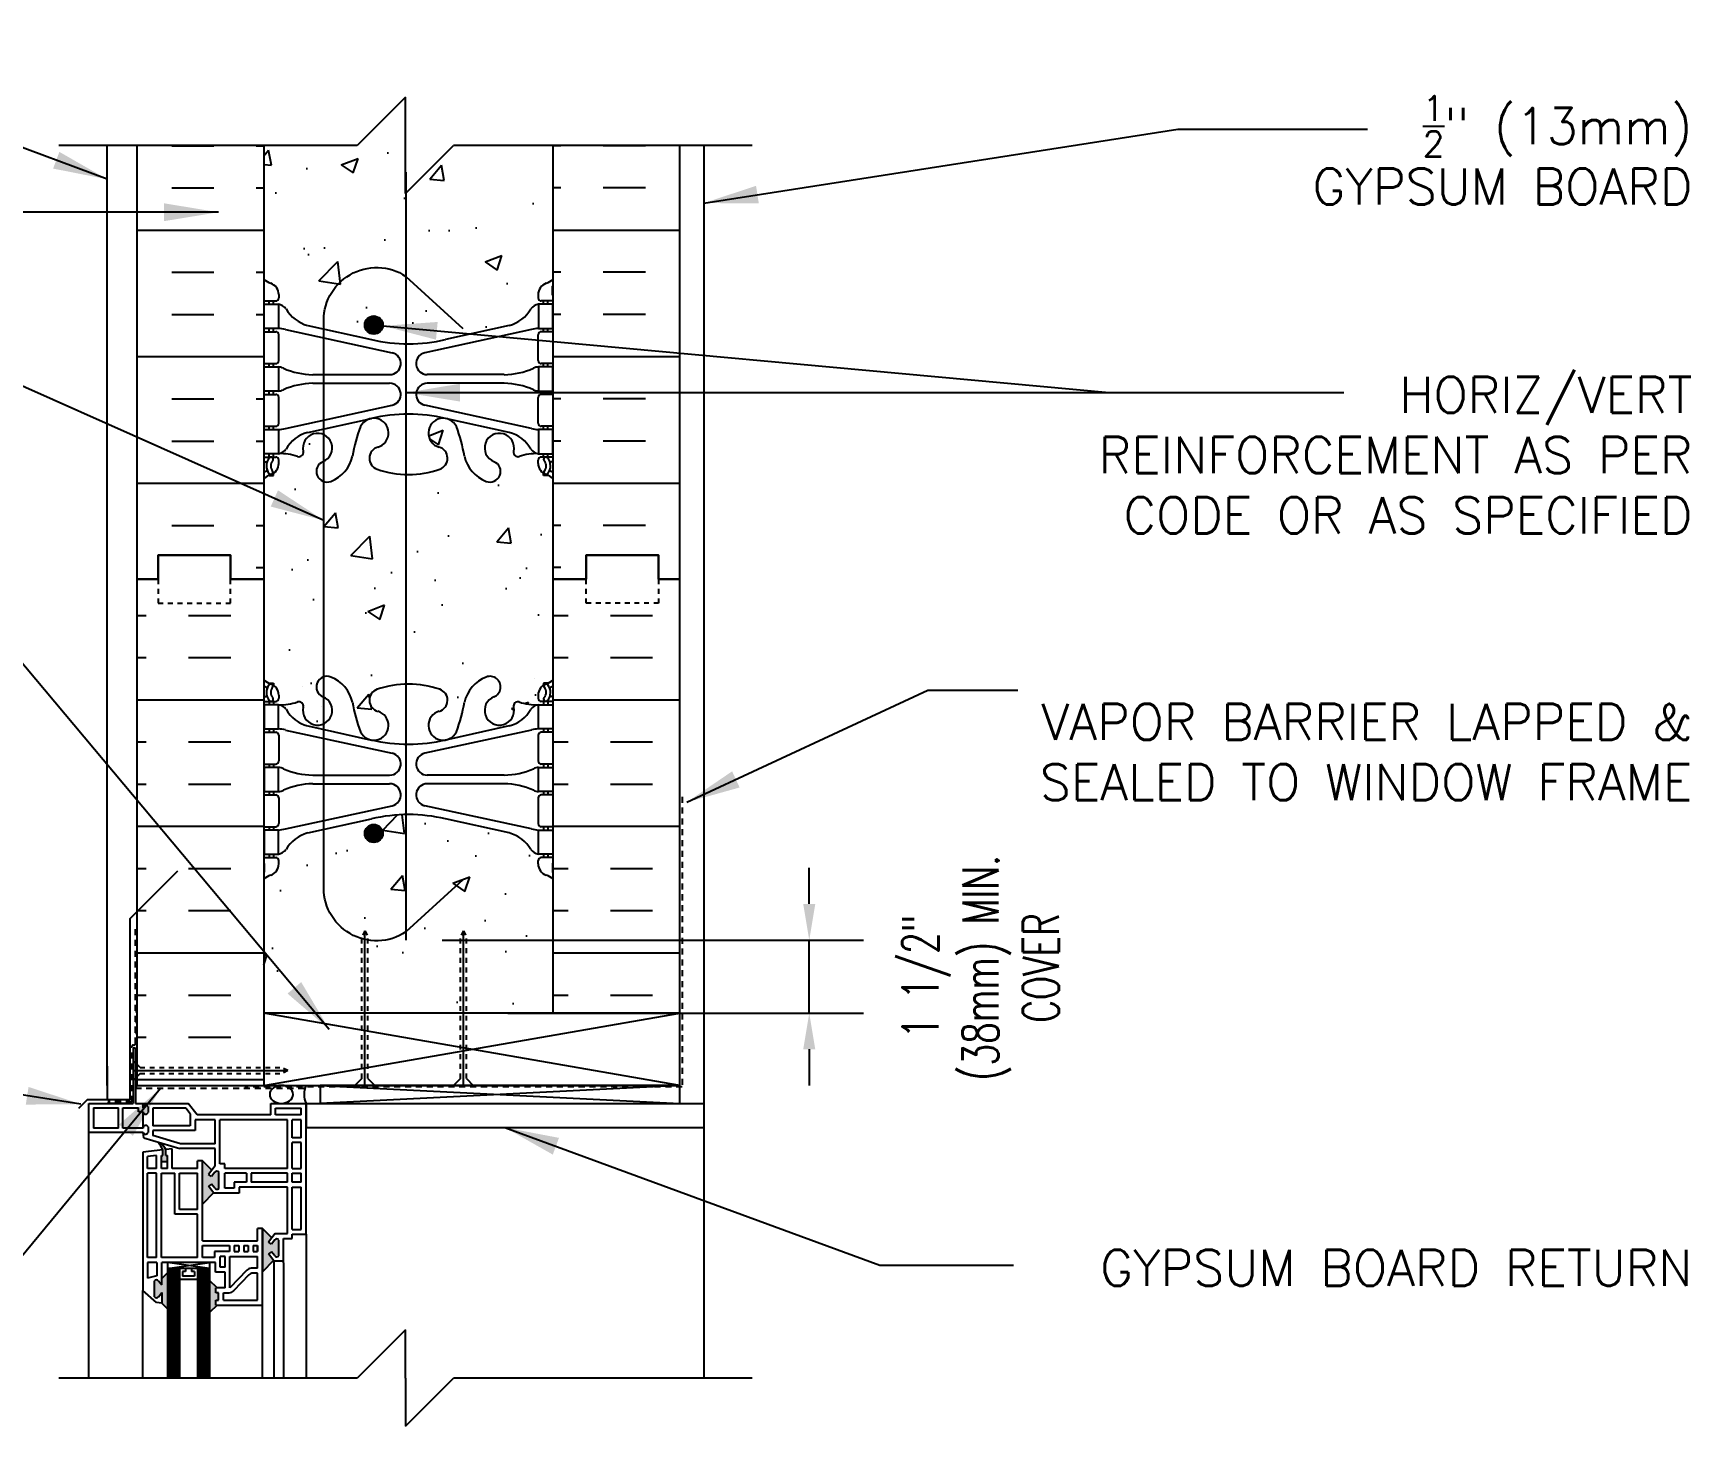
# Model space of a CAD drawing. Header units: inches. Extents: x 88.2 to 141.4, y 224 to 296.4.
# Drawn here: x 107.03 to 141.41, y 267.46 to 296.37 of the extents above; entities that cross this region are included whole.
import ezdxf

# ---------------------------------------------------------------- set-up
doc = ezdxf.new("R2010")
doc.units = ezdxf.units.IN
doc.header["$LTSCALE"] = 0.5
doc.header["$MEASUREMENT"] = 0
doc.linetypes.add('DASHED2', pattern=[0.375, 0.25, -0.125])
doc.linetypes.add('HIDDEN2', pattern=[0.1875, 0.125, -0.0625])
for name, color, linetype in [('HATCH', 12, 'Continuous'), ('LINE18', 9, 'Continuous'), ('line25', 2, 'Continuous'), ('LINE50', 5, 'Continuous'), ('LINE65', 3, 'Continuous'), ('LINE9', 9, 'Continuous'), ('TEXT', 4, 'Continuous'), ('Web_Edge', 9, 'Continuous')]:
    doc.layers.add(name, color=color, linetype=linetype)
doc.styles.add('DIM', font='romans.shx', dxfattribs={"width": 0.7})
doc.styles.add('ROMANS', font='romans.shx', dxfattribs={"height": 1.125})
doc.dimstyles.new('ext_12', dxfattribs={"dimscale": 12, "dimtxt": 0.09375, "dimasz": 0.09375, "dimexe": 0.09375, "dimexo": 0.0625, "dimgap": 0.0625, "dimtad": 1, "dimdec": 1, "dimzin": 3, "dimdsep": 46, "dimlunit": 4, "dimtxsty": 'DIM', "dimcen": 0.09, "dimdle": 0.09375, "dimclrt": 4, "dimadec": 0, "dimazin": 0, "dimtfac": 1, "dimtdec": 1, "dimtmove": 2, "dimatfit": 3, "dimfxl": 1, "dimfrac": 2, "dimtolj": 1, "dimtzin": 0, "dimarcsym": 0})
pattern_1 = [(0, (0, 104.0395), (0, 2.625), []), (0, (0, 104.9145), (0, 2.625), [0.875, -0.875]), (0, (0, 105.7895), (0, 2.625), [0.875, -0.875])]

# ---------------------------------------------------------------- blocks, each defined once
blk = doc.blocks.new('*D4')
at = {"layer": 'Defpoints', "color": 0, "transparency": 16777216}
for p in [(114.76, 277.555), (123.124, 277.555), (116.125, 276.042)]:
    blk.add_point(p, dxfattribs=at)
at = {"layer": 'TEXT', "color": 0, "lineweight": -2, "transparency": 16777216}
for p, q in [((123.124, 278.305), (123.124, 279.055)), ((115.51, 277.555), (124.249, 277.555)), ((123.124, 276.042), (123.124, 277.555)), ((116.875, 276.042), (124.249, 276.042)), ((123.124, 275.292), (123.124, 274.542))]:
    blk.add_line(p, q, dxfattribs=at)
at = {"layer": 'TEXT', "color": 0, "transparency": 16777216}
for points in [[(122.999, 278.305), (123.249, 278.305), (123.124, 277.555)], [(122.999, 275.292), (123.249, 275.292), (123.124, 276.042)]]:
    blk.add_solid(points, dxfattribs=at)
at = {"layer": 'TEXT', "color": 4, "transparency": 16777216, "insert": (126.676, 276.798), "char_height": 0.75, "attachment_point": 5, "rotation": 90, "style": 'DIM'}
blk.add_mtext('\\A1;1 1/2" \\P (38mm) MIN. \\P COVER', dxfattribs=at)

msp = doc.modelspace()

# ---------------------------------------------------------------- hatches: boundary and pattern name
at = {"layer": 'HATCH'}
h = msp.add_hatch(dxfattribs=at)
h.set_pattern_fill('AR-CONC', color=256, scale=0.5)
h.set_pattern_definition([(50, (0, 0), (3.5863, -0.31376), [0.375, -4.125]), (355, (0, 0), (-0.693757, 3.76096), [0.3, -3.3]), (100.4514, (0.299, -0.026), (2.892544, 3.4472), [0.3187, -3.50571]), (46.1842, (0, 1), (5.336207, -0.827596), [0.5625, -6.1875]), (96.6356, (0.4447, 0.931), (4.67331, 4.87059), [0.47805, -5.25857]), (351.1842, (0, 1), (4.67331, 4.87059), [0.45, -4.95]), (21, (0.5, 0.75), (2.984535, -2.013094), [0.375, -4.125]), (326, (0.5, 0.75), (1.216577, 3.62575), [0.3, -3.3]), (71.4514, (0.7487, 0.5822), (4.20111, 1.612656), [0.3187, -3.50571]), (37.5, (0, 0), (0.0607993, 1.6644693), [0, -3.26, 0, -3.35, 0, -3.3125]), (7.5, (0, 0), (1.315348, 1.972059), [0, -1.91, 0, -3.185, 0, -1.2625]), (327.5, (-1.115, 0), (2.669112, -0.1127744), [0, -1.25, 0, -3.9, 0, -5.175]), (317.5, (-1.615, 0), (2.91593, 0.500525), [0, -1.625, 0, -2.59, 0, -3.675])])
h.paths.add_polyline_path([(117.813, 253.241, 0.082415), (117.669, 253.321, -0.317837), (117.502, 253.556), (117.502, 253.624, -0.414214), (117.565, 253.686), (117.612, 253.686), (117.612, 253.756), (117.507, 253.756, -0.188973), (117.352, 253.851, 0.196323), (116.902, 254.197), (115.581, 254.488, 0.057795), (114.813, 254.577, 0.057795), (114.044, 254.488), (112.723, 254.197, 0.196323), (112.273, 253.851, -0.188973), (112.118, 253.756), (112.013, 253.756), (112.013, 253.686), (112.06, 253.686, -0.414214), (112.123, 253.624), (112.123, 253.556, -0.317837), (111.956, 253.321, 0.082415), (111.813, 253.241), (111.813, 250.46), (113.813, 250.46), (114.813, 251.46), (114.813, 250.46), (114.813, 249.46), (115.813, 250.46), (117.813, 250.46)])
h.paths.add_polyline_path([(117.105, 257.96), (116.938, 257.96), (116.938, 259.46), (113.313, 259.46), (113.313, 258.156), (114.157, 257.312), (114.195, 257.188, -0.078588), (114.813, 257.286, -0.082755), (115.461, 257.177, -0.735593), (115.448, 256.719, 0.955472), (115.587, 256.126), (115.606, 256.13, 0.223253), (115.807, 256.295, 0.053157), (115.972, 256.909, -0.24438), (116.421, 257.43, -1), (116.584, 257.021, 2.182095), (116.994, 256.809, -0.601435), (117.114, 256.913, 0.10046), (117.507, 256.856), (117.612, 256.856), (117.612, 256.926), (117.565, 256.926, -0.414214), (117.502, 256.989), (117.502, 257.056, -0.249069), (117.612, 257.263), (117.612, 257.305), (117.702, 257.305, 0.064398), (117.813, 257.371), (117.813, 257.96), (117.335, 257.96), (116.997, 257.622), (116.781, 257.521), (116.882, 257.737)])
h.paths.add_polyline_path([(113.313, 257.979), (113.313, 257.96), (111.813, 257.96), (111.813, 257.371, 0.064398), (111.923, 257.305), (112.013, 257.305), (112.013, 257.263, -0.249069), (112.123, 257.056), (112.123, 256.989, -0.414214), (112.06, 256.926), (112.013, 256.926), (112.013, 256.856), (112.118, 256.856, 0.10046), (112.511, 256.913, -0.601435), (112.631, 256.809, 2.182095), (113.041, 257.021, -1), (113.204, 257.43, -0.24438), (113.653, 256.909, 0.053157), (113.818, 256.295, 0.223253), (114.019, 256.13), (114.038, 256.126, 0.955472), (114.177, 256.719, -0.735593), (114.164, 257.177, -0.003237), (114.188, 257.186), (114.068, 257.223)])
h.paths.add_polyline_path([(117.502, 279.138), (117.502, 279.206, -0.414214), (117.565, 279.268), (117.612, 279.268), (117.612, 279.338), (117.507, 279.338, -0.188973), (117.352, 279.433, 0.196323), (116.902, 279.779), (115.581, 280.07, 0.057795), (114.813, 280.159, 0.057795), (114.044, 280.07), (112.723, 279.779, 0.196323), (112.273, 279.433, -0.188973), (112.118, 279.338), (112.013, 279.338), (112.013, 279.268), (112.06, 279.268, -0.414214), (112.123, 279.206), (112.123, 279.138, -0.317837), (111.956, 278.902, 0.082415), (111.813, 278.823), (111.813, 276.042), (113.848, 276.042), (113.848, 277.629), (113.91, 277.748), (113.973, 277.629), (113.973, 276.042), (115.889, 276.042), (115.889, 277.629), (115.951, 277.748), (116.014, 277.629), (116.014, 276.042), (117.813, 276.042), (117.813, 278.823, 0.082415), (117.669, 278.902, -0.317837)])
h.paths.add_polyline_path([(117.813, 285.042), (117.813, 287.131, 0.064398), (117.702, 287.197), (117.612, 287.197), (117.612, 287.239, -0.249069), (117.502, 287.446), (117.502, 287.513, -0.414214), (117.565, 287.576), (117.612, 287.576), (117.612, 287.646), (117.507, 287.646, 0.10046), (117.114, 287.589, -0.601435), (116.994, 287.693, 2.182095), (116.584, 287.481, -1), (116.421, 287.072, -0.24438), (115.972, 287.593, 0.053157), (115.807, 288.207, 0.223253), (115.606, 288.372), (115.587, 288.376, 0.955472), (115.448, 287.783, -0.735593), (115.461, 287.325, -0.082755), (114.813, 287.216, -0.082755), (114.164, 287.325, -0.735593), (114.177, 287.783, 0.955472), (114.038, 288.376), (114.019, 288.372, 0.223253), (113.818, 288.207, 0.053157), (113.653, 287.593, -0.24438), (113.204, 287.072, -1), (113.041, 287.481, 2.182095), (112.631, 287.693, -0.601435), (112.511, 287.589, 0.10046), (112.118, 287.646), (112.013, 287.646), (112.013, 287.576), (112.06, 287.576, -0.414214), (112.123, 287.513), (112.123, 287.446, -0.249069), (112.013, 287.239), (112.013, 287.197), (111.923, 287.197, 0.064398), (111.813, 287.131), (111.813, 285.042), (111.813, 282.953, 0.064398), (111.923, 282.887), (112.013, 282.887), (112.013, 282.845, -0.249069), (112.123, 282.638), (112.123, 282.571, -0.414214), (112.06, 282.508), (112.013, 282.508), (112.013, 282.438), (112.118, 282.438, 0.10046), (112.511, 282.495, -0.601435), (112.631, 282.39, 2.182095), (113.041, 282.603, -1), (113.204, 283.012, -0.24438), (113.653, 282.491, 0.053157), (113.818, 281.877, 0.223253), (114.019, 281.712), (114.038, 281.708, 0.955472), (114.177, 282.301, -0.735593), (114.164, 282.759, -0.082755), (114.813, 282.867, -0.082755), (115.461, 282.759, -0.735593), (115.448, 282.301, 0.955472), (115.587, 281.708), (115.606, 281.712, 0.223253), (115.807, 281.877, 0.053157), (115.972, 282.491, -0.24438), (116.421, 283.012, -1), (116.584, 282.603, 2.182095), (116.994, 282.39, -0.601435), (117.114, 282.495, 0.10046), (117.507, 282.438), (117.612, 282.438), (117.612, 282.508), (117.565, 282.508, -0.414214), (117.502, 282.571), (117.502, 282.638, -0.249069), (117.612, 282.845), (117.612, 282.887), (117.702, 282.887, 0.064398), (117.813, 282.953)])
h.paths.add_polyline_path([(117.813, 294.042), (115.75, 294.042), (114.75, 293.042), (114.75, 295.042), (113.75, 294.042), (111.813, 294.042), (111.813, 291.261, 0.082415), (111.956, 291.181, -0.317837), (112.123, 290.946), (112.123, 290.878, -0.414214), (112.06, 290.816), (112.013, 290.816), (112.013, 290.746), (112.118, 290.746, -0.188973), (112.273, 290.651, 0.196323), (112.723, 290.305), (114.044, 290.014, 0.057795), (114.813, 289.925, 0.057795), (115.581, 290.014), (116.902, 290.305, 0.196323), (117.352, 290.651, -0.188973), (117.507, 290.746), (117.612, 290.746), (117.612, 290.816), (117.565, 290.816, -0.414214), (117.502, 290.878), (117.502, 290.946, -0.317837), (117.669, 291.181, 0.082415), (117.813, 291.261)])
h = msp.add_hatch(dxfattribs=at)
h.set_pattern_fill('INSUL', color=256, scale=7, style=0)
h.set_pattern_definition([(0, (-2814.349, -111.9676), (0, 2.625), []), (0, (-2814.349, -111.0926), (0, 2.625), [0.875, -0.875]), (0, (-2814.349, -110.2176), (0, 2.625), [0.875, -0.875])])
h.paths.add_polyline_path([(111.813, 294.042), (109.188, 294.042), (109.188, 285.042), (109.625, 285.042), (109.625, 285.542), (111.125, 285.542), (111.125, 285.042), (111.813, 285.042)])
h = msp.add_hatch(dxfattribs=at)
h.set_pattern_fill('INSUL', color=256, scale=7, style=0)
h.set_pattern_definition([(180, (3043.974, -111.9676), (0, 2.625), []), (180, (3043.974, -111.0926), (0, 2.625), [0.875, -0.875]), (180, (3043.974, -110.2176), (0, 2.625), [0.875, -0.875])])
h.paths.add_polyline_path([(120.438, 294.042), (117.813, 294.042), (117.813, 285.042), (118.5, 285.042), (118.5, 285.542), (120, 285.542), (120, 285.042), (120.438, 285.042)])
h = msp.add_hatch(dxfattribs=at)
h.set_pattern_fill('INSUL', color=256, scale=7, style=0)
h.set_pattern_definition(pattern_1)
h.paths.add_polyline_path([(111.813, 285.042), (111.125, 285.042), (111.125, 284.542), (109.625, 284.542), (109.625, 285.042), (109.188, 285.042), (109.188, 274.542), (111.813, 274.542), (111.813, 276.042)])
h = msp.add_hatch(dxfattribs=at)
h.set_pattern_fill('INSUL', color=256, scale=7, style=0)
h.set_pattern_definition(pattern_1)
h.paths.add_polyline_path([(120.438, 285.042), (120, 285.042), (120, 284.542), (118.5, 284.542), (118.5, 285.042), (117.813, 285.042), (117.813, 276.042), (120.438, 276.042)])
at = {"layer": 'LINE65'}
for points in [[(114.282, 290.315, 1), (113.907, 290.315, 1)], [(114.282, 279.768, 1), (113.907, 279.768, 1)]]:
    msp.add_hatch(color=256, dxfattribs=at).paths.add_polyline_path(points)
at = {"layer": 'LINE9'}
h = msp.add_hatch(color=0, dxfattribs=at)
h.paths.add_polyline_path([(112.127, 271.334, 0.504324), (112.043, 271.336), (111.974, 271.247), (111.909, 271.291), (111.977, 271.379), (111.784, 271.573), (111.784, 270.677), (112.016, 270.909), (111.909, 271.047), (111.974, 271.091), (112.044, 271.002, 0.499917), (112.127, 271.004)])
h.paths.add_polyline_path([(110.877, 270.24), (110.815, 270.24), (110.815, 270.34), (110.845, 270.34), (110.69, 270.495), (110.69, 269.829), (110.845, 269.984), (110.815, 269.984), (110.815, 270.084), (110.877, 270.084)])
h.paths.add_polyline_path([(109.815, 270.654), (109.697, 270.536), (109.697, 270.401), (109.628, 270.49, 0.499917), (109.544, 270.487), (109.544, 270.158, 0.504324), (109.628, 270.156), (109.697, 270.245), (109.697, 270.021), (109.815, 269.903)])
h.paths.add_polyline_path([(110.883, 272.737, 0.504324), (110.799, 272.739), (110.73, 272.65), (110.665, 272.694), (110.734, 272.782), (110.54, 272.976), (110.54, 272.818), (110.54, 272.08), (110.772, 272.312), (110.665, 272.45), (110.73, 272.494), (110.8, 272.405, 0.499917), (110.883, 272.407)])
h.paths.add_polyline_path([(109.815, 273.088), (109.784, 273.088), (109.784, 273.209, 0.077767), (109.675, 273.349), (109.628, 273.363, -0.031355), (109.721, 273.202), (109.721, 273.088), (109.69, 273.088), (109.69, 272.953), (109.815, 272.953)])

# ---------------------------------------------------------------- linework, layer by layer
at = {"layer": 'HATCH'}
for p, q in [((117.418, 282.99), (117.418, 282.99)), ((112.622, 282.821), (112.622, 282.821)), ((113.009, 282.41), (113.009, 282.41)), ((115.894, 282.266), (115.894, 282.266)), ((113.91, 274.542), (113.91, 277.748)), ((115.951, 274.542), (115.951, 277.748)), ((111.813, 274.542), (120.438, 276.042)), ((120.438, 274.542), (111.813, 276.042)), ((109.103, 274.848), (112.31, 274.848)), ((112.981, 274.542), (120.438, 274.167)), ((120.438, 274.542), (112.981, 274.167)), ((120.938, 273.667), (120.938, 268.47)), ((110.69, 270.743), (109.815, 270.868)), ((109.815, 270.743), (110.69, 270.868)), ((109.84, 270.743), (109.84, 268.47)), ((109.865, 270.743), (109.865, 268.47)), ((109.89, 270.743), (109.89, 268.47)), ((109.915, 270.743), (109.915, 268.47)), ((109.94, 270.743), (109.94, 268.47)), ((109.965, 270.743), (109.965, 268.47)), ((109.99, 270.743), (109.99, 268.47)), ((110.015, 270.743), (110.015, 268.47)), ((110.04, 270.743), (110.04, 268.47)), ((110.465, 270.743), (110.465, 268.47)), ((110.49, 270.743), (110.49, 268.47)), ((110.515, 270.743), (110.515, 268.47)), ((110.54, 270.743), (110.54, 268.47)), ((110.565, 270.743), (110.565, 268.47)), ((110.59, 270.743), (110.59, 268.47)), ((110.615, 270.743), (110.615, 268.47)), ((110.64, 270.743), (110.64, 268.47)), ((110.665, 270.743), (110.665, 268.47))]:
    msp.add_line(p, q, dxfattribs=at)
at = {"layer": 'HATCH', "color": 6, "linetype": 'DASHED2'}
for p, q in [((109.152, 275.41), (109.152, 277.812)), ((109.172, 274.48), (109.172, 276.125)), ((109.077, 274.198), (109.077, 275.347)), ((109.108, 275.379), (109.121, 275.379)), ((109.077, 274.198), (108.577, 274.198))]:
    msp.add_line(p, q, dxfattribs=at)
for points in [[(120.492, 280.53), (120.492, 274.512), (111.422, 274.512)], [(112.651, 274.48), (109.172, 274.48)]]:
    msp.add_lwpolyline(points, dxfattribs=at)
for centre, start, end in [((109.108, 275.347), 90, 180), ((109.121, 275.41), 270, 0)]:
    msp.add_arc(centre, 0.0312, start, end, dxfattribs=at)
at = {"layer": 'LINE18', "linetype": 'HIDDEN2'}
for p, q in [((113.91, 277.748), (113.848, 277.629)), ((113.848, 274.686), (113.848, 277.629)), ((113.91, 277.748), (113.973, 277.629)), ((113.973, 274.686), (113.973, 277.629)), ((115.951, 277.748), (115.889, 277.629)), ((115.889, 274.686), (115.889, 277.629)), ((115.951, 277.748), (116.014, 277.629)), ((116.014, 274.686), (116.014, 277.629)), ((109.247, 274.911), (112.19, 274.911)), ((109.247, 274.786), (112.19, 274.786)), ((112.31, 274.848), (112.19, 274.911)), ((112.31, 274.848), (112.19, 274.786))]:
    msp.add_line(p, q, dxfattribs=at)
at = {"layer": 'LINE18'}
for p, q in [((109.247, 274.911), (109.103, 275.054)), ((109.247, 274.786), (109.103, 274.642)), ((113.848, 274.686), (113.704, 274.542)), ((113.973, 274.686), (114.117, 274.542)), ((115.889, 274.686), (115.745, 274.542)), ((116.014, 274.686), (116.157, 274.542))]:
    msp.add_line(p, q, dxfattribs=at)
at = {"layer": 'line25'}
for p, q in [((111.813, 294.042), (111.813, 285.042)), ((117.813, 285.042), (117.813, 294.042)), ((111.813, 285.042), (111.813, 276.042)), ((117.813, 276.042), (117.813, 285.042)), ((111.813, 276.042), (111.813, 274.542)), ((120.438, 276.042), (111.813, 276.042)), ((120.438, 274.542), (120.438, 276.042)), ((109.188, 274.542), (120.438, 274.542))]:
    msp.add_line(p, q, dxfattribs=at)
at = {"layer": 'LINE50'}
for p, q in [((109.188, 285.042), (109.188, 294.042)), ((120.438, 285.042), (120.438, 294.042)), ((109.188, 274.542), (109.188, 285.042)), ((120.438, 276.042), (120.438, 285.042))]:
    msp.add_line(p, q, dxfattribs=at)
for points in [[(109.188, 285.042), (109.625, 285.042), (109.625, 285.542), (111.125, 285.542), (111.125, 285.042), (111.813, 285.042)], [(111.813, 285.042), (111.125, 285.042), (111.125, 285.542), (109.625, 285.542), (109.625, 285.042), (109.188, 285.042)], [(120.438, 285.042), (120, 285.042), (120, 285.542), (118.5, 285.542), (118.5, 285.042), (117.813, 285.042)], [(117.813, 285.042), (118.5, 285.042), (118.5, 285.542), (120, 285.542), (120, 285.042), (120.438, 285.042)]]:
    msp.add_lwpolyline(points, dxfattribs=at)
at = {"layer": 'LINE65'}
msp.add_line((114.76, 293.489), (114.76, 277.555), dxfattribs=at)
msp.add_lwpolyline([(115.939, 278.808), (114.759, 277.724, -0.623194), (113.06, 278.714), (113.06, 290.335, -0.623194), (114.759, 291.325), (115.939, 290.24)], format="xyb", dxfattribs=at)
for centre in [(114.094, 290.315), (114.094, 279.768)]:
    msp.add_circle(centre, 0.188, dxfattribs=at)
at = {"layer": 'LINE9'}
for p, q in [((114.75, 295.042), (113.75, 294.042)), ((114.75, 293.042), (114.75, 295.042)), ((113.75, 294.042), (107.563, 294.042)), ((108.563, 274.542), (108.563, 294.042)), ((114.75, 293.042), (115.75, 294.042)), ((121.938, 294.042), (115.75, 294.042)), ((120.938, 294.042), (120.938, 273.667)), ((109.035, 277.997), (110.027, 278.99)), ((109.035, 277.997), (109.035, 274.241)), ((109.153, 275.317), (109.103, 275.317)), ((109.103, 275.317), (109.103, 274.167)), ((109.153, 275.317), (109.153, 274.167)), ((108.563, 274.942), (108.563, 274.241)), ((112.981, 274.542), (112.981, 274.167)), ((120.438, 274.542), (112.981, 274.542)), ((113.565, 274.542), (115.745, 274.542)), ((120.438, 274.167), (120.438, 274.542)), ((108.149, 274.241), (107.972, 274.065)), ((109.035, 274.241), (108.149, 274.241)), ((108.188, 274.167), (109.103, 274.167)), ((108.188, 268.47), (108.188, 274.167)), ((108.281, 274.073), (108.797, 274.073)), ((108.281, 274.073), (108.281, 273.656)), ((109.103, 274.167), (108.563, 274.167)), ((108.797, 273.656), (108.797, 274.073)), ((108.891, 273.656), (108.891, 274.073)), ((108.891, 274.073), (109.215, 274.073)), ((109.153, 274.167), (110.245, 274.167)), ((109.215, 273.995), (109.215, 274.073)), ((109.309, 273.995), (109.215, 273.995)), ((109.309, 274.067), (109.309, 274.167)), ((109.309, 273.656), (109.309, 273.995)), ((109.413, 274.094), (109.413, 273.979)), ((110.197, 274.067), (109.513, 274.067)), ((109.513, 274.067), (109.513, 273.705)), ((110.288, 273.953), (110.197, 274.067)), ((110.434, 273.93), (110.245, 274.167)), ((111.959, 274.167), (112.69, 274.167)), ((111.959, 273.93), (111.959, 274.167)), ((112.059, 274.067), (112.59, 274.067)), ((112.059, 273.93), (112.059, 274.067)), ((112.59, 273.93), (112.59, 274.067)), ((112.69, 271.455), (112.69, 274.167)), ((112.69, 274.167), (120.438, 274.167)), ((112.69, 274.167), (112.69, 273.667)), ((120.438, 274.167), (120.938, 274.167)), ((108.797, 273.656), (108.281, 273.656)), ((109.309, 273.656), (108.891, 273.656)), ((109.413, 273.679), (109.413, 273.564)), ((110.288, 273.705), (109.513, 273.705)), ((110.288, 273.953), (110.288, 273.705)), ((110.388, 273.83), (110.388, 273.605)), ((110.802, 273.83), (110.388, 273.83)), ((111.959, 273.93), (110.434, 273.93)), ((110.802, 273.33), (110.802, 273.83)), ((110.902, 272.912), (110.902, 273.83)), ((112.302, 273.83), (110.902, 273.83)), ((112.302, 273.83), (110.902, 273.83)), ((112.59, 273.93), (112.059, 273.93)), ((112.302, 272.818), (112.302, 273.83)), ((112.59, 273.83), (112.402, 273.83)), ((112.402, 273.455), (112.402, 273.83)), ((112.59, 273.455), (112.59, 273.83)), ((112.69, 273.667), (120.938, 273.667)), ((109.313, 273.562), (108.188, 273.562)), ((109.327, 273.452), (109.313, 273.562)), ((109.327, 273.452), (110.074, 273.23)), ((110.388, 273.605), (109.513, 273.605)), ((109.513, 273.605), (109.513, 273.501)), ((110.088, 273.33), (109.513, 273.501)), ((110.802, 273.33), (110.088, 273.33)), ((112.59, 273.455), (112.402, 273.455)), ((112.59, 273.355), (112.402, 273.355)), ((112.402, 272.818), (112.402, 273.355)), ((112.59, 272.818), (112.59, 273.355)), ((109.721, 273.202), (109.302, 273.158)), ((109.302, 273.158), (109.302, 270.287)), ((109.59, 273.088), (109.402, 273.068)), ((109.402, 272.818), (109.402, 273.068)), ((109.59, 272.818), (109.59, 273.088)), ((109.69, 272.818), (109.69, 273.088)), ((109.69, 273.088), (109.721, 273.088)), ((109.815, 272.953), (109.69, 272.953)), ((109.721, 273.088), (109.721, 273.202)), ((109.915, 273.223), (109.784, 273.209)), ((109.784, 273.088), (109.784, 273.209)), ((109.784, 273.088), (109.815, 273.088)), ((109.815, 272.818), (109.815, 273.088)), ((109.915, 272.818), (109.915, 273.223)), ((110.802, 273.23), (110.074, 273.23)), ((110.54, 272.976), (110.44, 272.976)), ((110.44, 272.818), (110.44, 272.976)), ((110.734, 272.782), (110.54, 272.976)), ((110.54, 272.818), (110.54, 272.976)), ((110.802, 272.87), (110.802, 273.23)), ((109.59, 272.818), (109.402, 272.818)), ((109.402, 270.968), (109.402, 272.718)), ((109.59, 272.718), (109.402, 272.718)), ((109.59, 270.968), (109.59, 272.718)), ((109.815, 272.818), (109.69, 272.818)), ((109.69, 270.968), (109.69, 272.718)), ((109.69, 272.718), (109.965, 272.718)), ((110.44, 272.818), (109.915, 272.818)), ((109.965, 271.868), (109.965, 272.718)), ((110.065, 271.968), (110.065, 272.718)), ((110.065, 272.718), (110.44, 272.718)), ((110.44, 271.968), (110.44, 272.718)), ((110.54, 271.318), (110.54, 272.818)), ((110.802, 272.87), (110.665, 272.694)), ((110.73, 272.65), (110.665, 272.694)), ((110.799, 272.739), (110.73, 272.65)), ((110.883, 272.407), (110.883, 272.737)), ((111.008, 272.912), (110.902, 272.912)), ((111.008, 272.818), (111.008, 272.912)), ((112.302, 272.818), (111.008, 272.818)), ((111.452, 272.718), (111.008, 272.718)), ((111.008, 272.406), (111.008, 272.718)), ((111.452, 272.718), (111.452, 272.531)), ((112.302, 272.718), (111.552, 272.718)), ((111.552, 272.718), (111.552, 272.531)), ((112.302, 272.531), (112.302, 272.718)), ((112.402, 272.818), (112.59, 272.818)), ((112.402, 272.531), (112.402, 272.718)), ((112.402, 272.718), (112.59, 272.718)), ((112.59, 272.531), (112.59, 272.718)), ((110.772, 272.312), (110.54, 272.08)), ((110.73, 272.494), (110.665, 272.45)), ((110.777, 272.306), (110.665, 272.45)), ((110.799, 272.406), (110.73, 272.494)), ((111.302, 272.306), (110.777, 272.306)), ((111.202, 272.406), (111.008, 272.406)), ((111.452, 272.531), (111.202, 272.531)), ((111.202, 272.531), (111.202, 272.406)), ((112.302, 272.431), (111.302, 272.431)), ((111.302, 272.431), (111.302, 272.306)), ((112.302, 272.531), (111.552, 272.531)), ((112.302, 271.467), (112.302, 272.431)), ((112.59, 272.531), (112.402, 272.531)), ((112.402, 271.555), (112.402, 272.431)), ((112.402, 272.431), (112.59, 272.431)), ((112.59, 271.555), (112.59, 272.431)), ((110.44, 271.968), (110.065, 271.968)), ((110.44, 271.968), (110.166, 271.968)), ((110.44, 271.868), (109.965, 271.868)), ((110.44, 270.968), (110.44, 271.868)), ((111.684, 271.318), (111.684, 271.573)), ((111.784, 271.573), (111.684, 271.573)), ((111.784, 269.984), (111.784, 271.573)), ((111.977, 271.379), (111.784, 271.573)), ((111.784, 271.573), (111.784, 270.677)), ((110.54, 271.318), (111.684, 271.318)), ((112.046, 271.467), (111.909, 271.291)), ((111.974, 271.247), (111.909, 271.291)), ((112.043, 271.336), (111.974, 271.247)), ((112.046, 271.467), (112.302, 271.467)), ((112.127, 271.004), (112.127, 271.334)), ((112.221, 270.859), (112.221, 271.367)), ((112.221, 271.367), (112.402, 271.367)), ((112.402, 271.555), (112.59, 271.555)), ((112.402, 271.455), (112.69, 271.455)), ((112.402, 271.367), (112.402, 271.455)), ((112.69, 271.455), (112.69, 268.47)), ((109.59, 270.968), (109.402, 270.968)), ((110.44, 270.968), (109.69, 270.968)), ((110.54, 270.968), (110.54, 271.218)), ((110.54, 270.968), (110.54, 271.218)), ((110.54, 271.218), (111.102, 271.218)), ((110.79, 270.968), (110.54, 270.968)), ((111.102, 271.093), (110.79, 271.093)), ((110.79, 271.093), (110.79, 270.968)), ((111.009, 270.993), (110.909, 270.993)), ((110.909, 270.768), (110.909, 270.993)), ((111.009, 270.768), (111.009, 270.993)), ((111.102, 271.218), (111.102, 271.093)), ((111.109, 270.993), (111.684, 270.993)), ((111.109, 270.34), (111.109, 270.993)), ((111.202, 271.218), (111.202, 271.093)), ((111.202, 271.218), (111.296, 271.218)), ((111.202, 271.093), (111.296, 271.093)), ((111.296, 271.218), (111.296, 271.093)), ((111.396, 271.218), (111.49, 271.218)), ((111.396, 271.218), (111.396, 271.093)), ((111.396, 271.093), (111.49, 271.093)), ((111.49, 271.218), (111.49, 271.093)), ((111.59, 271.218), (111.684, 271.218)), ((111.59, 271.218), (111.59, 271.093)), ((111.59, 271.093), (111.684, 271.093)), ((111.684, 271.093), (111.684, 271.218)), ((111.684, 271.218), (111.684, 271.093)), ((111.684, 270.747), (111.684, 270.993)), ((112.016, 270.909), (111.784, 270.677)), ((111.974, 271.091), (111.909, 271.047)), ((112.021, 270.903), (111.909, 271.047)), ((112.043, 271.003), (111.974, 271.091)), ((112.021, 270.903), (112.221, 270.903)), ((112.021, 270.903), (112.021, 268.47)), ((109.597, 270.868), (109.402, 270.868)), ((109.402, 270.868), (109.402, 270.541)), ((109.597, 270.594), (109.402, 270.541)), ((109.597, 270.868), (109.597, 270.594)), ((110.809, 270.868), (109.697, 270.868)), ((109.697, 270.401), (109.697, 270.868)), ((109.697, 270.536), (109.815, 270.654)), ((109.815, 270.868), (109.815, 268.47)), ((110.69, 270.743), (109.815, 270.743)), ((110.065, 270.743), (110.065, 268.47)), ((110.127, 270.681), (110.127, 270.581)), ((110.19, 270.681), (110.127, 270.681)), ((110.377, 270.581), (110.127, 270.581)), ((110.19, 270.743), (110.19, 270.681)), ((110.315, 270.743), (110.315, 270.681)), ((110.377, 270.681), (110.315, 270.681)), ((110.377, 270.681), (110.377, 270.581)), ((110.69, 270.868), (110.44, 270.868)), ((110.44, 270.743), (110.44, 268.47)), ((110.69, 270.868), (110.69, 268.47)), ((110.809, 270.668), (110.809, 270.868)), ((111.009, 270.668), (110.809, 270.668)), ((111.009, 270.768), (110.909, 270.768)), ((111.009, 270.34), (111.009, 270.668)), ((111.459, 270.708), (111.109, 270.34)), ((111.502, 270.608), (111.188, 270.279)), ((111.684, 270.747), (111.55, 270.747)), ((111.684, 270.647), (111.592, 270.647)), ((111.684, 270.084), (111.684, 270.647)), ((112.221, 270.859), (112.221, 268.47)), ((109.585, 270.036), (109.302, 270.287)), ((109.303, 268.47), (109.302, 270.287)), ((109.544, 270.158), (109.544, 270.487)), ((109.628, 270.489), (109.697, 270.401)), ((109.628, 270.156), (109.697, 270.245)), ((109.697, 270.245), (109.697, 270.021)), ((110.44, 270.518), (110.065, 270.518)), ((110.845, 270.34), (110.69, 270.495)), ((111.009, 270.34), (110.815, 270.34)), ((110.815, 270.24), (110.815, 270.34)), ((110.877, 270.24), (110.815, 270.24)), ((110.877, 270.084), (110.877, 270.24)), ((110.977, 270.084), (110.977, 270.24)), ((110.977, 270.24), (111.098, 270.24)), ((109.697, 270.021), (109.585, 270.036)), ((109.697, 270.021), (109.815, 269.903)), ((110.845, 269.984), (110.69, 269.829)), ((110.815, 270.084), (110.877, 270.084)), ((110.815, 269.984), (110.815, 270.084)), ((110.815, 269.984), (111.784, 269.984)), ((110.977, 270.084), (111.684, 270.084)), ((111.784, 268.47), (111.784, 269.984)), ((114.75, 269.47), (113.75, 268.47)), ((114.75, 268.47), (114.75, 269.47)), ((113.75, 268.47), (107.563, 268.47)), ((114.75, 268.47), (114.75, 267.47)), ((114.75, 267.47), (115.75, 268.47)), ((121.938, 268.47), (115.75, 268.47))]:
    msp.add_line(p, q, dxfattribs=at)
at = {"layer": 'LINE9', "linetype": 'DASHED2', "ltscale": 0.15}
for points in [[(109.625, 285.042), (109.625, 285.042), (109.625, 284.542), (111.125, 284.542), (111.125, 285.042), (111.125, 285.042)], [(120, 285.042), (120, 285.042), (120, 284.542), (118.5, 284.542), (118.5, 285.042), (118.5, 285.042)]]:
    msp.add_lwpolyline(points, dxfattribs=at)
at = {"layer": 'LINE9'}
for centre, radius, start, end in [((113.092, 274.353), 0.444, 154.8106, 204.8198), ((109.363, 274.073), 0.0543, 23.2883, 186.0267), ((109.363, 274), 0.0543, 186.0267, 336.7117), ((109.363, 273.658), 0.0542, 23.1267, 181.5582), ((109.363, 273.585), 0.0543, 204.6577, 336.7117), ((108.398, 272.541), 1.479, 26.5418, 33.7255), ((109.282, 272.931), 0.573, 29.0331, 46.8202), ((110.841, 272.707), 0.0523, 35.3488, 142.4005), ((110.841, 272.438), 0.0523, 217.5995, 324.6512), ((112.085, 271.304), 0.0523, 35.3488, 142.4005), ((112.085, 271.035), 0.0523, 217.5995, 324.6512), ((111.55, 270.622), 0.125, 90, 136.3532), ((111.592, 270.522), 0.125, 90, 136.3532), ((109.587, 270.457), 0.0523, 37.5995, 144.6512), ((111.098, 270.365), 0.125, 270, 316.3532), ((109.587, 270.188), 0.0523, 215.3488, 322.4005)]:
    msp.add_arc(centre, radius, start, end, dxfattribs=at)
at = {"layer": 'LINE9', "extrusion": (0, 0, -1)}
msp.add_ellipse((112.177, 274.355), major_axis=(0.242, 0), ratio=0.769606, start_param=-6.283185, end_param=0, dxfattribs=at)
at = {"layer": 'Web_Edge'}
for p, q in [((111.813, 290.816), (112.06, 290.816)), ((111.823, 290.936), (111.823, 291.122)), ((111.923, 290.746), (111.923, 290.816)), ((112.013, 290.746), (112.013, 290.816)), ((112.123, 290.946), (112.123, 290.878)), ((117.502, 290.946), (117.502, 290.878)), ((117.813, 290.816), (117.565, 290.816)), ((117.612, 290.746), (117.612, 290.816)), ((117.702, 290.746), (117.702, 290.816)), ((117.802, 290.936), (117.802, 291.122)), ((111.813, 290.176), (112.06, 290.176)), ((111.923, 290.176), (111.923, 290.246)), ((112.013, 290.176), (112.013, 290.246)), ((112.262, 290.222), (114.473, 289.74)), ((112.723, 290.305), (114.044, 290.014)), ((117.363, 290.222), (115.152, 289.74)), ((116.902, 290.305), (115.581, 290.014)), ((117.813, 290.176), (117.565, 290.176)), ((117.612, 290.176), (117.612, 290.246)), ((117.702, 290.176), (117.702, 290.246)), ((112.123, 289.578), (112.123, 290.113)), ((117.502, 289.578), (117.502, 290.113)), ((111.813, 289.516), (112.06, 289.516)), ((111.923, 289.446), (111.923, 289.516)), ((112.013, 289.446), (112.013, 289.516)), ((117.813, 289.516), (117.565, 289.516)), ((117.612, 289.446), (117.612, 289.516)), ((117.702, 289.446), (117.702, 289.516)), ((112.827, 289.286), (114.423, 289.286)), ((112.827, 289.106), (114.423, 289.106)), ((116.798, 289.286), (115.202, 289.286)), ((116.798, 289.106), (115.202, 289.106)), ((111.813, 288.876), (112.06, 288.876)), ((111.923, 288.876), (111.923, 288.946)), ((112.013, 288.876), (112.013, 288.946)), ((112.123, 288.278), (112.123, 288.813)), ((117.502, 288.278), (117.502, 288.813)), ((117.813, 288.876), (117.565, 288.876)), ((117.612, 288.876), (117.612, 288.946)), ((117.702, 288.876), (117.702, 288.946)), ((112.262, 288.17), (114.473, 288.651)), ((117.363, 288.17), (115.152, 288.651)), ((111.813, 288.216), (112.06, 288.216)), ((111.923, 288.146), (111.923, 288.216)), ((112.013, 288.146), (112.013, 288.216)), ((112.723, 288.087), (114.044, 288.377)), ((116.902, 288.087), (115.581, 288.377)), ((117.813, 288.216), (117.565, 288.216)), ((117.612, 288.146), (117.612, 288.216)), ((117.702, 288.146), (117.702, 288.216)), ((111.813, 287.576), (112.06, 287.576)), ((111.813, 287.476), (111.854, 287.476)), ((111.923, 287.576), (111.923, 287.646)), ((112.013, 287.576), (112.013, 287.646)), ((112.123, 287.446), (112.123, 287.513)), ((117.502, 287.446), (117.502, 287.513)), ((117.813, 287.576), (117.565, 287.576)), ((117.612, 287.576), (117.612, 287.646)), ((117.702, 287.576), (117.702, 287.646)), ((117.813, 287.476), (117.771, 287.476)), ((111.923, 287.197), (112.013, 287.197)), ((112.013, 287.197), (112.013, 287.239)), ((117.612, 287.197), (117.612, 287.239)), ((117.702, 287.197), (117.612, 287.197)), ((111.813, 282.608), (111.854, 282.608)), ((111.923, 282.887), (112.013, 282.887)), ((112.013, 282.887), (112.013, 282.845)), ((112.123, 282.638), (112.123, 282.571)), ((117.502, 282.638), (117.502, 282.571)), ((117.702, 282.887), (117.612, 282.887)), ((117.612, 282.887), (117.612, 282.845)), ((117.813, 282.608), (117.771, 282.608)), ((111.813, 282.508), (112.06, 282.508)), ((111.923, 282.508), (111.923, 282.438)), ((112.013, 282.508), (112.013, 282.438)), ((117.813, 282.508), (117.565, 282.508)), ((117.612, 282.508), (117.612, 282.438)), ((117.702, 282.508), (117.702, 282.438)), ((111.923, 281.938), (111.923, 281.868)), ((112.013, 281.938), (112.013, 281.868)), ((112.262, 281.914), (114.473, 281.433)), ((112.723, 281.997), (114.044, 281.706)), ((117.363, 281.914), (115.152, 281.433)), ((116.902, 281.997), (115.581, 281.706)), ((117.612, 281.938), (117.612, 281.868)), ((117.702, 281.938), (117.702, 281.868)), ((111.813, 281.868), (112.06, 281.868)), ((112.123, 281.806), (112.123, 281.271)), ((117.502, 281.806), (117.502, 281.271)), ((117.813, 281.868), (117.565, 281.868)), ((111.813, 281.208), (112.06, 281.208)), ((111.923, 281.208), (111.923, 281.138)), ((112.013, 281.208), (112.013, 281.138)), ((117.813, 281.208), (117.565, 281.208)), ((117.612, 281.208), (117.612, 281.138)), ((117.702, 281.208), (117.702, 281.138)), ((112.827, 280.978), (114.423, 280.978)), ((116.798, 280.978), (115.202, 280.978)), ((111.813, 280.568), (112.06, 280.568)), ((111.923, 280.638), (111.923, 280.568)), ((112.013, 280.638), (112.013, 280.568)), ((112.123, 280.506), (112.123, 279.971)), ((112.827, 280.798), (114.423, 280.798)), ((116.798, 280.798), (115.202, 280.798)), ((117.502, 280.506), (117.502, 279.971)), ((117.813, 280.568), (117.565, 280.568)), ((117.612, 280.638), (117.612, 280.568)), ((117.702, 280.638), (117.702, 280.568)), ((112.262, 279.862), (114.473, 280.343)), ((117.363, 279.862), (115.152, 280.343)), ((111.813, 279.908), (112.06, 279.908)), ((111.923, 279.908), (111.923, 279.838)), ((112.013, 279.908), (112.013, 279.838)), ((112.723, 279.779), (114.044, 280.07)), ((116.902, 279.779), (115.581, 280.07)), ((117.813, 279.908), (117.565, 279.908)), ((117.612, 279.908), (117.612, 279.838)), ((117.702, 279.908), (117.702, 279.838)), ((111.813, 279.268), (112.06, 279.268)), ((111.823, 279.148), (111.823, 278.962)), ((111.923, 279.338), (111.923, 279.268)), ((112.013, 279.338), (112.013, 279.268)), ((112.123, 279.138), (112.123, 279.206)), ((117.502, 279.138), (117.502, 279.206)), ((117.813, 279.268), (117.565, 279.268)), ((117.612, 279.338), (117.612, 279.268)), ((117.702, 279.338), (117.702, 279.268)), ((117.802, 279.148), (117.802, 278.962))]:
    msp.add_line(p, q, dxfattribs=at)
for points in [[(111.818, 290.746), (112.118, 290.746), (112.118, 290.246), (111.818, 290.246)], [(117.807, 290.746), (117.507, 290.746), (117.507, 290.246), (117.807, 290.246)], [(111.818, 289.446), (112.118, 289.446), (112.118, 288.946), (111.818, 288.946)], [(117.807, 289.446), (117.507, 289.446), (117.507, 288.946), (117.807, 288.946)], [(111.818, 288.146), (112.118, 288.146), (112.118, 287.646), (111.818, 287.646)], [(117.807, 288.146), (117.507, 288.146), (117.507, 287.646), (117.807, 287.646)], [(111.818, 281.938), (112.118, 281.938), (112.118, 282.438), (111.818, 282.438)], [(117.807, 281.938), (117.507, 281.938), (117.507, 282.438), (117.807, 282.438)], [(111.818, 280.638), (112.118, 280.638), (112.118, 281.138), (111.818, 281.138)], [(117.807, 280.638), (117.507, 280.638), (117.507, 281.138), (117.807, 281.138)], [(111.818, 279.338), (112.118, 279.338), (112.118, 279.838), (111.818, 279.838)], [(117.807, 279.338), (117.507, 279.338), (117.507, 279.838), (117.807, 279.838)]]:
    msp.add_lwpolyline(points, close=True, dxfattribs=at)
for centre, radius, start, end in [((112.123, 291.653), 0.5, 231.6833, 250.5288), ((111.873, 290.946), 0.25, 0, 70.5288), ((117.752, 290.946), 0.25, 109.4712, 180), ((117.502, 291.653), 0.5, 289.4712, 308.3167), ((112.123, 291.653), 0.6, 238.8907, 238.927), ((111.803, 291.122), 0.02, 360, 58.927), ((111.803, 290.936), 0.02, 299.988, 360), ((112.06, 290.878), 0.0625, 270, 0), ((117.565, 290.878), 0.0625, 180, 270), ((117.822, 291.122), 0.02, 121.073, 180), ((117.822, 290.936), 0.02, 180, 240.012), ((117.502, 291.653), 0.6, 301.073, 301.1093), ((112.074, 290.499), 0.25, 37.2777, 80.0823), ((112.922, 291.028), 0.75, 210.155, 254.5838), ((116.703, 291.028), 0.75, 285.4162, 329.845), ((117.551, 290.499), 0.25, 99.9177, 142.7223), ((112.06, 290.113), 0.0625, 0, 90), ((112.027, 289.25), 1, 76.4291, 84.7991), ((117.598, 289.25), 1, 95.2009, 103.5709), ((117.565, 290.113), 0.0625, 90, 180), ((114.813, 293.281), 3.356, 256.7692, 270), ((114.813, 293.281), 3.356, 270, 283.2308), ((112.06, 289.578), 0.0625, 270, 0), ((112.113, 289.227), 0.219, 60.4937, 88.92), ((112.113, 289.227), 0.219, 60.4937, 88.92), ((114.423, 289.516), 0.23, 270, 77.6055), ((115.202, 289.516), 0.23, 102.3945, 270), ((117.512, 289.227), 0.219, 91.08, 119.5063), ((117.512, 289.227), 0.219, 91.08, 119.5063), ((117.565, 289.578), 0.0625, 180, 270), ((112.857, 290.885), 1.6, 246.5673, 268.9203), ((112.857, 290.885), 1.6, 246.5673, 268.9203), ((112.857, 287.506), 1.6, 91.0797, 113.4327), ((114.423, 288.876), 0.23, 282.3945, 90), ((115.202, 288.876), 0.23, 90, 257.6055), ((116.768, 290.885), 1.6, 271.0797, 293.4327), ((116.768, 290.885), 1.6, 271.0797, 293.4327), ((116.768, 287.506), 1.6, 66.5673, 88.9203), ((112.06, 288.813), 0.0625, 0, 90), ((112.113, 289.164), 0.219, 271.08, 299.5063), ((117.512, 289.164), 0.219, 240.4937, 268.92), ((117.565, 288.813), 0.0625, 90, 180), ((114.813, 285.11), 3.356, 90, 103.2308), ((114.813, 285.11), 3.356, 76.7692, 90), ((112.06, 288.278), 0.0625, 270, 0), ((112.027, 289.142), 1, 275.2009, 283.5709), ((112.922, 287.364), 0.75, 105.4162, 149.845), ((112.928, 287.764), 0.305, 291.8037, 193.3205), ((116.615, 287.122), 3, 158.8016, 170.9727), ((114.094, 288.076), 0.305, 285.7253, 154.6218), ((115.531, 288.076), 0.305, 25.3782, 254.2747), ((113.01, 287.122), 3, 9.0273, 21.1984), ((116.698, 287.764), 0.305, 346.6795, 248.1963), ((116.703, 287.364), 0.75, 30.155, 74.5838), ((117.598, 289.142), 1, 256.4291, 264.7991), ((117.565, 288.278), 0.0625, 180, 270), ((112.074, 287.892), 0.25, 279.9177, 322.7223), ((114.242, 287.552), 0.24, 105.7253, 251.077), ((115.383, 287.552), 0.24, 288.923, 74.2747), ((117.551, 287.892), 0.25, 217.2777, 260.0823), ((111.854, 287.456), 0.02, 345.8459, 90), ((112.116, 287.391), 0.25, 137.5391, 219.8855), ((111.965, 287.53), 0.045, 317.5391, 137.5391), ((112.116, 287.391), 0.16, 137.5391, 219.9999), ((111.873, 287.446), 0.25, 289.4712, 360), ((112.06, 287.513), 0.0625, 360, 90), ((112.174, 286.647), 1, 70.0933, 93.2121), ((112.543, 287.673), 0.09, 251.1349, 13.3205), ((113.123, 287.276), 0.22, 111.8037, 291.8037), ((112.928, 287.764), 0.745, 291.8037, 346.7348), ((116.698, 287.764), 0.745, 193.2652, 248.1963), ((116.503, 287.276), 0.22, 248.1963, 68.1963), ((117.082, 287.673), 0.09, 166.6795, 288.8651), ((117.451, 286.647), 1, 86.7879, 109.9067), ((117.565, 287.513), 0.0625, 90, 180), ((117.752, 287.446), 0.25, 180, 250.5288), ((117.66, 287.53), 0.045, 42.4609, 222.4609), ((117.509, 287.391), 0.16, 320.0001, 42.4609), ((117.509, 287.391), 0.25, 320.1145, 42.4609), ((117.771, 287.456), 0.02, 90, 194.1541), ((112.123, 286.739), 0.6, 114.9252, 121.1093), ((112.123, 286.739), 0.5, 109.4712, 128.3167), ((111.861, 287.301), 0.02, 294.9252, 19.2084), ((111.958, 287.26), 0.045, 218.552, 40.8121), ((114.813, 289.216), 2, 251.077, 270), ((114.813, 289.216), 2, 270, 288.923), ((117.667, 287.26), 0.045, 139.1879, 321.448), ((117.502, 286.739), 0.5, 51.6833, 70.5288), ((117.764, 287.301), 0.02, 160.7916, 245.0748), ((117.502, 286.739), 0.6, 58.8907, 65.0748), ((112.123, 283.345), 0.5, 231.6833, 250.5288), ((113.123, 282.808), 0.22, 68.1963, 248.1963), ((112.928, 282.32), 0.745, 13.2652, 68.1963), ((116.698, 282.32), 0.745, 111.8037, 166.7348), ((116.503, 282.808), 0.22, 291.8037, 111.8037), ((117.502, 283.345), 0.5, 289.4712, 308.3167), ((112.123, 283.345), 0.6, 238.8907, 245.0748), ((111.854, 282.628), 0.02, 270, 14.1541), ((112.116, 282.693), 0.25, 140.1145, 222.4609), ((111.861, 282.783), 0.02, 340.7916, 65.0748), ((111.958, 282.824), 0.045, 319.1879, 141.448), ((111.965, 282.554), 0.045, 222.4609, 42.4609), ((111.873, 282.638), 0.25, 0, 70.5288), ((112.116, 282.693), 0.16, 140.0001, 222.4609), ((112.06, 282.571), 0.0625, 270, 0), ((112.928, 282.32), 0.305, 166.6795, 68.1963), ((114.242, 282.532), 0.24, 108.923, 254.2747), ((114.813, 280.867), 2, 90, 108.923), ((114.813, 280.867), 2, 71.077, 90), ((115.383, 282.532), 0.24, 285.7253, 71.077), ((116.698, 282.32), 0.305, 111.8037, 13.3205), ((117.752, 282.638), 0.25, 109.4712, 180), ((117.565, 282.571), 0.0625, 180, 270), ((117.66, 282.554), 0.045, 137.5391, 317.5391), ((117.667, 282.824), 0.045, 38.552, 220.8121), ((117.509, 282.693), 0.16, 317.5391, 39.9999), ((117.509, 282.693), 0.25, 317.5391, 39.8855), ((117.764, 282.783), 0.02, 114.9252, 199.2084), ((117.771, 282.628), 0.02, 165.8459, 270), ((117.502, 283.345), 0.6, 294.9252, 301.1093), ((112.174, 283.437), 1, 266.7879, 289.9067), ((112.074, 282.192), 0.25, 37.2777, 80.0823), ((112.922, 282.72), 0.75, 210.155, 254.5838), ((112.543, 282.411), 0.09, 346.6795, 108.8651), ((116.615, 282.962), 3, 189.0273, 201.1984), ((114.094, 282.008), 0.305, 205.3782, 74.2747), ((115.531, 282.008), 0.305, 105.7253, 334.6218), ((113.01, 282.962), 3, 338.8016, 350.9727), ((116.703, 282.72), 0.75, 285.4162, 329.845), ((117.082, 282.411), 0.09, 71.1349, 193.3205), ((117.451, 283.437), 1, 250.0933, 273.2121), ((117.551, 282.192), 0.25, 99.9177, 142.7223), ((112.027, 280.942), 1, 76.4291, 84.7991), ((117.598, 280.942), 1, 95.2009, 103.5709), ((112.06, 281.806), 0.0625, 0, 90), ((114.813, 284.974), 3.356, 256.7692, 270), ((114.813, 284.974), 3.356, 270, 283.2308), ((117.565, 281.806), 0.0625, 90, 180), ((112.06, 281.271), 0.0625, 270, 0), ((114.423, 281.208), 0.23, 270, 77.6055), ((115.202, 281.208), 0.23, 102.3945, 270), ((117.565, 281.271), 0.0625, 180, 270), ((112.113, 280.919), 0.219, 60.4937, 88.92), ((112.857, 282.578), 1.6, 246.5673, 268.9203), ((116.768, 282.578), 1.6, 271.0797, 293.4327), ((117.512, 280.919), 0.219, 91.08, 119.5063), ((112.06, 280.506), 0.0625, 0, 90), ((112.113, 280.857), 0.219, 271.08, 299.5063), ((112.113, 280.857), 0.219, 271.08, 299.5063), ((112.857, 279.198), 1.6, 91.0797, 113.4327), ((112.857, 279.198), 1.6, 91.0797, 113.4327), ((114.423, 280.568), 0.23, 282.3945, 90), ((115.202, 280.568), 0.23, 90, 257.6055), ((116.768, 279.198), 1.6, 66.5673, 88.9203), ((116.768, 279.198), 1.6, 66.5673, 88.9203), ((117.512, 280.857), 0.219, 240.4937, 268.92), ((117.512, 280.857), 0.219, 240.4937, 268.92), ((117.565, 280.506), 0.0625, 90, 180), ((114.813, 276.803), 3.356, 90, 103.2308), ((114.813, 276.803), 3.356, 76.7692, 90), ((112.06, 279.971), 0.0625, 270, 0), ((112.027, 280.834), 1, 275.2009, 283.5709), ((117.598, 280.834), 1, 256.4291, 264.7991), ((117.565, 279.971), 0.0625, 180, 270), ((112.922, 279.056), 0.75, 105.4162, 149.845), ((116.703, 279.056), 0.75, 30.155, 74.5838), ((111.803, 279.148), 0.02, 0, 60.012), ((111.873, 279.138), 0.25, 289.4712, 360), ((112.06, 279.206), 0.0625, 360, 90), ((112.074, 279.584), 0.25, 279.9177, 322.7223), ((117.551, 279.584), 0.25, 217.2777, 260.0823), ((117.565, 279.206), 0.0625, 90, 180), ((117.752, 279.138), 0.25, 180, 250.5288), ((117.822, 279.148), 0.02, 119.988, 180), ((111.803, 278.962), 0.02, 301.073, 0), ((112.123, 278.431), 0.6, 121.073, 121.1093), ((112.123, 278.431), 0.5, 109.4712, 128.3167), ((117.502, 278.431), 0.5, 51.6833, 70.5288), ((117.822, 278.962), 0.02, 180, 238.927), ((117.502, 278.431), 0.6, 58.8907, 58.927)]:
    msp.add_arc(centre, radius, start, end, dxfattribs=at)

# ---------------------------------------------------------------- texts
at = {"layer": 'TEXT', "char_height": 0.75, "attachment_point": 6, "style": 'ROMANS'}
for s, insert, width in [('\\A1;{\\H0.7x;\\S1/2;}" (13mm) GYPSUM BOARD', (141.438, 293.943), 10.739), ('HORIZ/VERT REINFORCEMENT AS PER CODE OR AS SPECIFIED', (141.438, 287.618), 14.84065), ('VAPOR BARRIER LAPPED & SEALED TO WINDOW FRAME', (141.438, 281.458), 14.84065), ('GYPSUM BOARD RETURN', (141.438, 270.758), 14.84065)]:
    msp.add_mtext(s, dxfattribs=dict(at, insert=insert, width=width))

# ---------------------------------------------------------------- dimensions: what is measured, and where the dimension line sits
at = {"layer": 'TEXT'}
dim = msp.add_linear_dim(base=(123.124, 277.555), p1=(116.125, 276.042), p2=(114.76, 277.555), angle=90, text='1 1/2" \\P (38mm) MIN. \\P COVER', dimstyle='ext_12', override={"dimtxt": 0.0625, "dimasz": 0.0625}, dxfattribs=at)
dim.commit()
dim.dimension.update_dxf_attribs({"geometry": '*D4', "text_midpoint": (126.676, 276.798), "dimtype": 160})

# ---------------------------------------------------------------- leaders
for points, override in [([(108.563, 293.34), (100.455, 296.37), (99.632, 296.37)], {"dimgap": 0.0625, "dimtad": 0}), ([(120.938, 292.846), (130.768, 294.379), (134.697, 294.379)], {"dimgap": 0.0625, "dimtad": 0}), ([(110.872, 292.655), (100.845, 292.655)], {"dimgap": 0.0625, "dimtad": 0}), ([(114.281, 290.298), (129.34, 288.912), (134.207, 288.912)], {"dimgap": 0.0625, "dimtad": 0}), ([(113.06, 286.26), (106.288, 289.277), (101.601, 289.277)], {"dimgap": 0.0625, "dimtad": 0}), ([(114.76, 288.912), (129.34, 288.912), (134.207, 288.912)], {"dimgap": 0.0625, "dimtad": 0}), ([(113.17, 275.703), (105.727, 284.578), (101.911, 284.578)], {"dimgap": 0.0625, "dimtad": 0}), ([(120.582, 280.415), (125.582, 282.737), (127.449, 282.737)], {"dimgap": 0.0625, "dimtad": 0}), ([(108.018, 274.153), (102.009, 275.088), (100.051, 275.088)], {"dimtad": 0}), ([(109.672, 274.48), (102.65, 265.981), (101.254, 265.981)], {"dimgap": 0.0625, "dimtad": 0}), ([(116.814, 273.667), (124.59, 270.813), (127.356, 270.813)], {"dimgap": 0.0625, "dimtad": 0})]:
    msp.add_leader(points, dimstyle='ext_12', override=override, dxfattribs=at)

doc.saveas('drawing.dxf')
